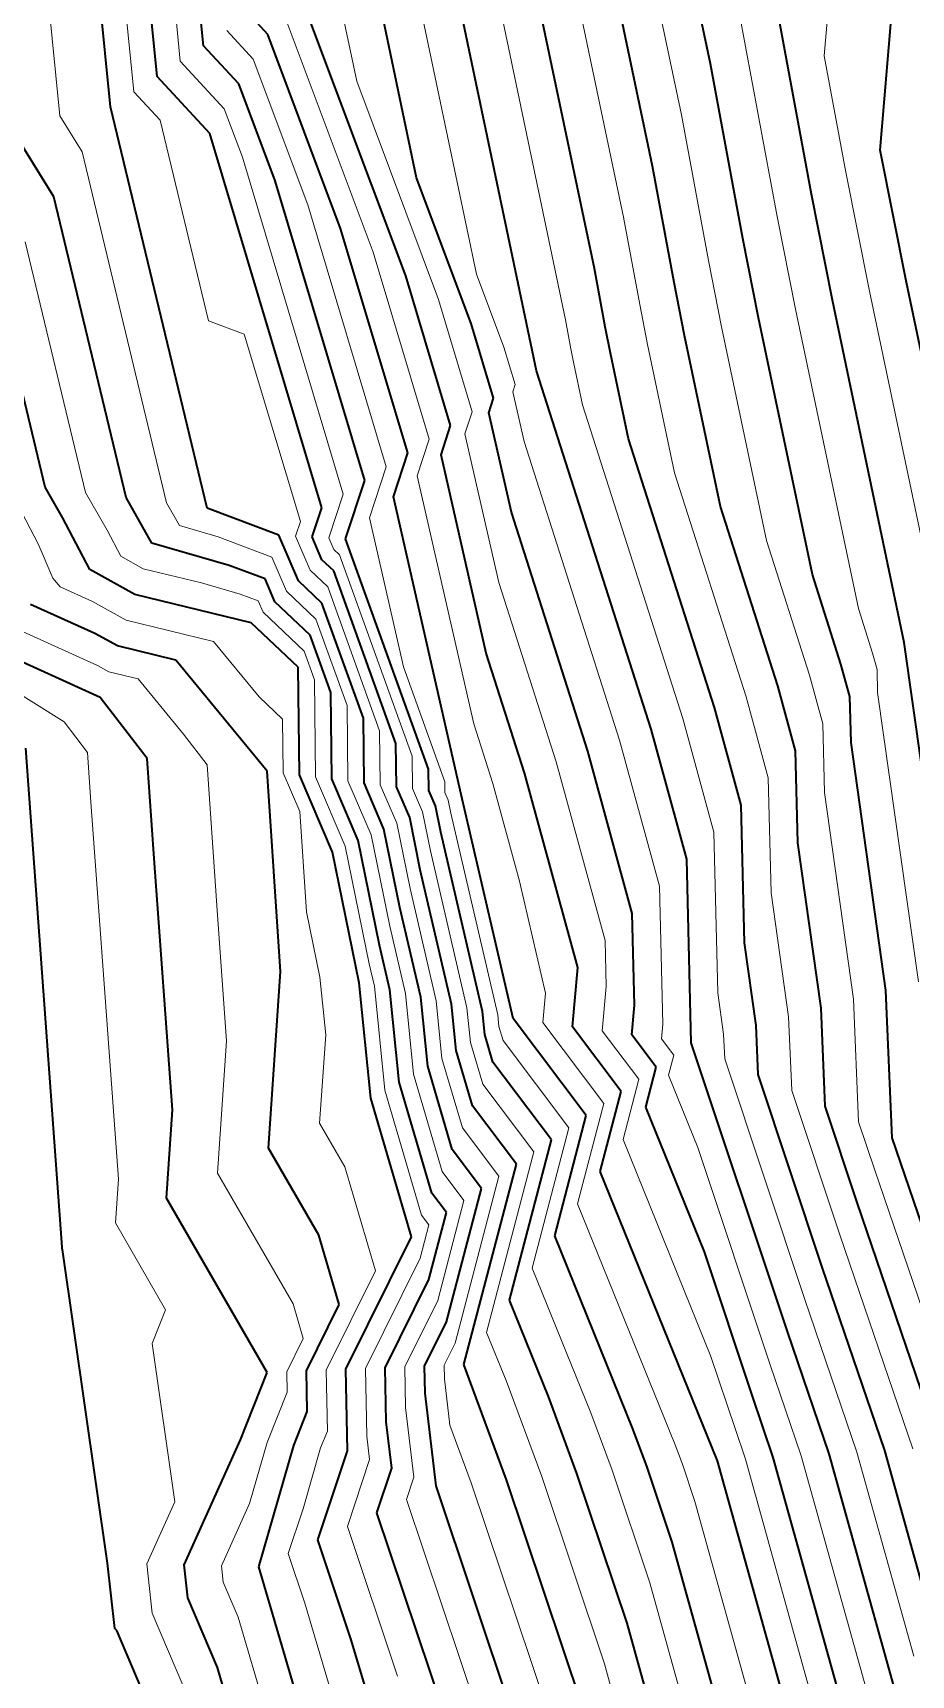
# Model space of a CAD drawing. Header units: millimetres. Extents: x -861324 to 439029, y -308065 to 694685.
# Drawn here: x -9258 to 10978, y 104252 to 142086 of the extents above; entities that cross this region are included whole.
import ezdxf

# ---------------------------------------------------------------- set-up
doc = ezdxf.new("R2010")
doc.units = ezdxf.units.MM
doc.layers.add('C-TOPO-MAJR', color=7, linetype='Continuous', lineweight=35)
doc.layers.add('C-TOPO-MINR', color=7, linetype='Continuous', lineweight=9)

msp = doc.modelspace()

# ---------------------------------------------------------------- linework, layer by layer
at = {"layer": 'C-TOPO-MAJR'}
for p, q in [((-7470, 140379), (-8230, 148056)), ((-6397, 141082), (-6967, 146840)), ((-5324, 141786), (-5704, 145624)), ((10266, 139384), (10644, 143903)), ((3682, 136658), (2254, 143463)), ((5016, 139016), (4064, 143553)), ((6351, 141375), (5874, 143643)), ((8683, 138367), (7685, 143733)), ((-664, 136486), (-3178, 143193)), ((-415, 138746), (-1367, 143283)), ((2348, 134299), (443, 143373)), ((-3846, 142051), (-4251, 142490)), ((-2170, 137580), (-3846, 142051)), ((-4514, 140909), (-5324, 141786)), ((7099, 137350), (6351, 141375)), ((-5182, 139767), (-6397, 141082)), ((-3676, 138674), (-4514, 140909)), ((-5245, 131138), (-7470, 140379)), ((-8778, 138309), (-9803, 139978)), ((-2601, 131146), (-5182, 139767)), ((10874, 136335), (10266, 139384)), ((5515, 136333), (5016, 139016)), ((-1611, 131777), (-3676, 138674)), ((842, 135393), (-415, 138746)), ((-7109, 131379), (-8778, 138309)), ((9169, 135928), (8683, 138367)), ((-621, 132407), (-2170, 137580)), ((7464, 135521), (7099, 137350)), ((3931, 135316), (3682, 136658)), ((-8973, 131619), (-10085, 136240)), ((368, 133038), (-664, 136486)), ((5758, 135114), (5515, 136333)), ((11699, 132392), (10874, 136335)), ((10820, 128042), (9169, 135928)), ((8702, 129606), (7464, 135521)), ((1358, 133669), (842, 135393)), ((4053, 134706), (3931, 135316)), ((6584, 131171), (5758, 135114)), ((4466, 132735), (4053, 134706)), ((4985, 126041), (2348, 134299)), ((1248, 133332), (1358, 133669)), ((1768, 131046), (1248, 133332)), ((148, 132364), (368, 133038)), ((6444, 126541), (4466, 132735)), ((-952, 131396), (-621, 132407)), ((1189, 127793), (148, 132364)), ((-2052, 130429), (-1611, 131777)), ((-8577, 130922), (-8973, 131619)), ((-6515, 130332), (-7109, 131379)), ((610, 124540), (-952, 131396)), ((-7948, 129723), (-8577, 130922)), ((-3590, 130516), (-5245, 131138)), ((-2821, 130472), (-2601, 131146)), ((3527, 125541), (1768, 131046)), ((7903, 127041), (6584, 131171)), ((-4736, 129817), (-6515, 130332)), ((-3139, 129462), (-3590, 130516)), ((-2596, 129946), (-2821, 130472)), ((-141, 125127), (-2052, 130429)), ((-3909, 129506), (-4736, 129817)), ((-2325, 129690), (-2596, 129946)), ((-6911, 129147), (-7948, 129723)), ((-3683, 128979), (-3909, 129506)), ((-2599, 128951), (-3139, 129462)), ((-892, 125713), (-2325, 129690)), ((9361, 127542), (8702, 129606)), ((-4227, 128496), (-6911, 129147)), ((-7826, 128250), (-9310, 128920)), ((-2872, 128212), (-3683, 128979)), ((-1643, 126300), (-2599, 128951)), ((-3145, 127473), (-4227, 128496)), ((-7704, 126777), (-10671, 128117)), ((-7308, 127962), (-7826, 128250)), ((-5966, 127637), (-7308, 127962)), ((-2394, 126887), (-2872, 128212)), ((11894, 120426), (10820, 128042)), ((-3863, 125080), (-5966, 127637)), ((2068, 125040), (1189, 127793)), ((9566, 126794), (9361, 127542)), ((-3118, 124990), (-3145, 127473)), ((-6622, 125367), (-7704, 126777)), ((-2372, 124900), (-2394, 126887)), ((8313, 125546), (7903, 127041)), ((9592, 125736), (9566, 126794)), ((7059, 124297), (6444, 126541)), ((-1627, 124810), (-1643, 126300)), ((5806, 123049), (4985, 126041)), ((-881, 124720), (-892, 125713)), ((10398, 120024), (9592, 125736)), ((-8580, 114111), (-9422, 125610)), ((-6465, 123064), (-6622, 125367)), ((4552, 121801), (3527, 125541)), ((8365, 123429), (8313, 125546)), ((-3549, 120462), (-3863, 125080)), ((-2355, 123214), (-3118, 124990)), ((-1762, 123479), (-2372, 124900)), ((-136, 124630), (-141, 125127)), ((3299, 120553), (2068, 125040)), ((-1169, 123744), (-1627, 124810)), ((-576, 124009), (-881, 124720)), ((17, 124275), (-136, 124630)), ((1810, 119377), (610, 124540)), ((139, 123673), (17, 124275)), ((7137, 121123), (7059, 124297)), ((-801, 121938), (-1169, 123744)), ((-331, 122805), (-576, 124009)), ((-1271, 121071), (-1762, 123479)), ((1099, 119542), (139, 123673)), ((8902, 119621), (8365, 123429)), ((-6041, 117273), (-6465, 123064)), ((-1742, 120203), (-2355, 123214)), ((5910, 118816), (5806, 123049)), ((389, 119708), (-331, 122805)), ((-321, 119873), (-801, 121938)), ((4604, 119685), (4552, 121801)), ((7406, 119219), (7137, 121123)), ((-1031, 120038), (-1271, 121071)), ((-3826, 116394), (-3549, 120462)), ((3176, 119190), (3299, 120553)), ((-1473, 117545), (-1742, 120203)), ((-817, 117911), (-1031, 120038)), ((10540, 116631), (10398, 120024)), ((-160, 118278), (-321, 119873)), ((496, 118644), (389, 119708)), ((4543, 119003), (4604, 119685)), ((8997, 117359), (8902, 119621)), ((1153, 119011), (1099, 119542)), ((3493, 117141), (1810, 119377)), ((4299, 117699), (3176, 119190)), ((7453, 118088), (7406, 119219)), ((1341, 118372), (1153, 119011)), ((5104, 118258), (4543, 119003)), ((8126, 112165), (5910, 118816)), ((872, 117366), (496, 118644)), ((403, 116361), (-160, 118278)), ((2688, 116583), (1341, 118372)), ((4863, 117335), (5104, 118258)), ((8931, 113654), (7453, 118088)), ((-65, 115355), (-817, 117911)), ((3815, 115853), (4299, 117699)), ((-534, 114349), (-1473, 117545)), ((1883, 116024), (872, 117366)), ((6214, 114002), (4863, 117335)), ((9735, 115142), (8997, 117359)), ((-6179, 115244), (-6041, 117273)), ((2768, 114372), (3493, 117141)), ((1721, 112890), (2688, 116583)), ((12941, 109589), (10540, 116631)), ((-2666, 114385), (-3826, 116394)), ((1077, 115466), (403, 116361)), ((673, 111408), (1883, 116024)), ((6517, 109188), (3815, 115853)), ((271, 112389), (1077, 115466)), ((-3859, 111224), (-6179, 115244)), ((272, 114908), (-65, 115355)), ((11656, 109509), (9735, 115142)), ((-132, 113369), (272, 114908)), ((-2197, 112787), (-2666, 114385)), ((-2046, 111298), (-534, 114349)), ((4569, 109928), (2768, 114372)), ((-8585, 114076), (-8580, 114111)), ((-8572, 114057), (-8585, 114076)), ((-7536, 106832), (-8572, 114057)), ((7322, 110676), (6214, 114002)), ((10372, 109428), (8931, 113654)), ((-1140, 111335), (-132, 113369)), ((-2953, 111261), (-2197, 112787)), ((2621, 110668), (1721, 112890)), ((-233, 111372), (271, 112389)), ((9087, 109348), (8126, 112165)), ((-2935, 110324), (-2953, 111261)), ((-2011, 109423), (-2046, 111298)), ((-1116, 110085), (-1140, 111335)), ((-221, 110747), (-233, 111372)), ((1654, 108754), (673, 111408)), ((-4477, 109670), (-3859, 111224)), ((33, 108610), (-221, 110747)), ((3275, 108899), (2621, 110668)), ((7802, 109268), (7322, 110676)), ((-3244, 109546), (-2935, 110324)), ((-989, 109017), (-1116, 110085)), ((4896, 109043), (4569, 109928)), ((-5772, 106793), (-4477, 109670)), ((-4055, 106748), (-3244, 109546)), ((-2693, 107368), (-2011, 109423)), ((10583, 103976), (9087, 109348)), ((11494, 105399), (10372, 109428)), ((-1330, 107989), (-989, 109017)), ((5475, 107317), (4896, 109043)), ((8762, 101129), (6517, 109188)), ((9673, 102552), (7802, 109268)), ((2347, 101705), (33, 108610)), ((3390, 103575), (1654, 108754)), ((4432, 105446), (3275, 108899)), ((213, 103386), (-1330, 107989)), ((-1921, 105067), (-2693, 107368)), ((7158, 101273), (5475, 107317)), ((-7372, 105324), (-7536, 106832)), ((-5689, 106034), (-5772, 106793)), ((-2637, 101957), (-4055, 106748)), ((-5006, 104431), (-5689, 106034)), ((-7324, 105283), (-7372, 105324)), ((-5968, 102100), (-7324, 105283)), ((5555, 101417), (4432, 105446)), ((-976, 101873), (-1921, 105067)), ((-4299, 102041), (-5006, 104431))]:
    msp.add_line(p, q, dxfattribs=at)
at = {"layer": 'C-TOPO-MINR'}
for p, q in [((-6934, 140731), (-7598, 147448)), ((-5860, 141434), (-6335, 146232)), ((-8637, 140178), (-9206, 145936)), ((8976, 141559), (9164, 143818)), ((3015, 135478), (1348, 143418)), ((4349, 137837), (3159, 143508)), ((5683, 140196), (4969, 143598)), ((-1796, 140970), (-2272, 143238)), ((966, 136523), (-462, 143328)), ((-1417, 137033), (-3512, 142622)), ((7891, 137859), (7018, 142554)), ((-4180, 141480), (-4787, 142138)), ((9475, 138876), (8976, 141559)), ((-4848, 140338), (-5860, 141434)), ((-2923, 138127), (-4180, 141480)), ((89, 135940), (-1796, 140970)), ((-6326, 140073), (-6934, 140731)), ((-8124, 139344), (-8637, 140178)), ((-5213, 135453), (-6326, 140073)), ((-4429, 139221), (-4848, 140338)), ((6307, 136842), (5683, 140196)), ((-6177, 131258), (-8124, 139344)), ((-2106, 131462), (-4429, 139221)), ((10021, 136132), (9475, 138876)), ((-1116, 132092), (-2923, 138127)), ((4723, 135825), (4349, 137837)), ((8316, 135724), (7891, 137859)), ((-8041, 131499), (-9431, 137274)), ((-126, 132723), (-1417, 137033)), ((6611, 135317), (6307, 136842)), ((1595, 134846), (966, 136523)), ((863, 133353), (89, 135940)), ((11260, 130217), (10021, 136132)), ((-4386, 135142), (-5213, 135453)), ((3140, 134808), (3015, 135478)), ((4906, 134910), (4723, 135825)), ((9761, 128824), (8316, 135724)), ((-3095, 130831), (-4386, 135142)), ((7643, 130388), (6611, 135317)), ((1853, 133984), (1595, 134846)), ((3200, 134503), (3140, 134808)), ((5525, 131953), (4906, 134910)), ((3407, 133517), (3200, 134503)), ((1798, 133815), (1853, 133984)), ((2058, 132673), (1798, 133815)), ((698, 132848), (863, 133353)), ((5715, 126291), (3407, 133517)), ((1479, 129420), (698, 132848)), ((-402, 131880), (-126, 132723)), ((4256, 125791), (2058, 132673)), ((-1502, 130913), (-1116, 132092)), ((899, 126166), (-402, 131880)), ((7173, 126791), (5525, 131953)), ((-7546, 130627), (-8041, 131499)), ((-2437, 130451), (-2106, 131462)), ((-9136, 130317), (-9607, 131216)), ((-5880, 130735), (-6177, 131258)), ((-721, 127484), (-1502, 130913)), ((-7231, 130027), (-7546, 130627)), ((-4991, 130478), (-5880, 130735)), ((-3206, 130494), (-3095, 130831)), ((-8795, 129522), (-9136, 130317)), ((-3749, 130011), (-4991, 130478)), ((-2868, 129704), (-3206, 130494)), ((-2324, 130187), (-2437, 130451)), ((-2189, 130059), (-2324, 130187)), ((8632, 127292), (7643, 130388)), ((-6713, 129740), (-7231, 130027)), ((-3411, 129221), (-3749, 130011)), ((-517, 125420), (-2189, 130059)), ((-8629, 129321), (-8795, 129522)), ((-5371, 129414), (-6713, 129740)), ((-4481, 129157), (-5371, 129414)), ((-2462, 129320), (-2868, 129704)), ((2797, 125290), (1479, 129420)), ((-7887, 128986), (-8629, 129321)), ((-4068, 129001), (-4481, 129157)), ((-2735, 128582), (-3411, 129221)), ((-1268, 126007), (-2462, 129320)), ((-7110, 128554), (-7887, 128986)), ((-3955, 128738), (-4068, 129001)), ((-3009, 127843), (-3955, 128738)), ((10090, 127792), (9761, 128824)), ((-7765, 127513), (-9990, 128518)), ((-5096, 128066), (-7110, 128554)), ((-2019, 126593), (-2735, 128582)), ((-4045, 126788), (-5096, 128066)), ((-7506, 127369), (-7765, 127513)), ((-2770, 127180), (-3009, 127843)), ((10193, 127418), (10090, 127792)), ((-6835, 127207), (-7506, 127369)), ((-5784, 125928), (-6835, 127207)), ((-2745, 124945), (-2770, 127180)), ((234, 124833), (-721, 127484)), ((8940, 126170), (8632, 127292)), ((10206, 126889), (10193, 127418)), ((-8540, 126212), (-9876, 127049)), ((-3504, 126276), (-4045, 126788)), ((7686, 124922), (7173, 126791)), ((11146, 120225), (10206, 126889)), ((-1999, 124855), (-2019, 126593)), ((-8001, 125511), (-8540, 126212)), ((-3490, 125035), (-3504, 126276)), ((-1254, 124765), (-1268, 126007)), ((1339, 124790), (899, 126166)), ((6433, 123673), (5715, 126291)), ((8979, 124582), (8940, 126170)), ((-5243, 125223), (-5784, 125928)), ((5179, 122425), (4256, 125791)), ((-7923, 124365), (-8001, 125511)), ((-509, 124675), (-517, 125420)), ((3926, 121177), (2797, 125290)), ((-5007, 121763), (-5243, 125223)), ((-3109, 124147), (-3490, 125035)), ((-2059, 123346), (-2745, 124945)), ((-1466, 123612), (-1999, 124855)), ((7751, 122276), (7686, 124922)), ((-873, 123877), (-1254, 124765)), ((-280, 124142), (-509, 124675)), ((237, 124585), (234, 124833)), ((313, 124407), (237, 124585)), ((1954, 122546), (1339, 124790)), ((9650, 119822), (8979, 124582)), ((-7287, 115678), (-7923, 124365)), ((-2952, 121838), (-3109, 124147)), ((-96, 123239), (-280, 124142)), ((374, 124106), (313, 124407)), ((1454, 119460), (374, 124106)), ((-566, 122372), (-873, 123877)), ((-1507, 120637), (-2059, 123346)), ((-1036, 121504), (-1466, 123612)), ((6524, 119969), (6433, 123673)), ((744, 119625), (-96, 123239)), ((34, 119790), (-566, 122372)), ((2554, 119965), (1954, 122546)), ((5257, 119250), (5179, 122425)), ((8154, 119420), (7751, 122276)), ((-2645, 120333), (-2952, 121838)), ((-4795, 118868), (-5007, 121763)), ((-676, 119955), (-1036, 121504)), ((3952, 120119), (3926, 121177)), ((-2511, 119004), (-2645, 120333)), ((-1387, 120121), (-1507, 120637)), ((-1145, 117728), (-1387, 120121)), ((-488, 118095), (-676, 119955)), ((2493, 119284), (2554, 119965)), ((3860, 119097), (3952, 120119)), ((6658, 119017), (6524, 119969)), ((168, 118461), (34, 119790)), ((825, 118828), (744, 119625)), ((9768, 116995), (9650, 119822)), ((1481, 119194), (1454, 119460)), ((1575, 118874), (1481, 119194)), ((3896, 117420), (2493, 119284)), ((5227, 118910), (5257, 119250)), ((8225, 117723), (8154, 119420)), ((-5003, 115819), (-4795, 118868)), ((-2650, 116970), (-2511, 119004)), ((1107, 117869), (825, 118828)), ((3091, 116862), (1575, 118874)), ((4702, 117979), (3860, 119097)), ((5507, 118537), (5227, 118910)), ((6682, 118452), (6658, 119017)), ((638, 116863), (168, 118461)), ((5386, 118075), (5507, 118537)), ((8529, 112909), (6682, 118452)), ((169, 115858), (-488, 118095)), ((6062, 116409), (5386, 118075)), ((-300, 114852), (-1145, 117728)), ((2285, 116304), (1107, 117869)), ((4339, 116594), (4702, 117979)), ((9333, 114398), (8225, 117723)), ((3292, 115112), (3896, 117420)), ((-2070, 115965), (-2650, 116970)), ((10138, 115886), (9768, 116995)), ((1480, 115745), (638, 116863)), ((2244, 113631), (3091, 116862)), ((6365, 111595), (4339, 116594)), ((1197, 112149), (2285, 116304)), ((7724, 111421), (6062, 116409)), ((-3263, 112804), (-5003, 115819)), ((-1365, 113568), (-2070, 115965)), ((674, 115187), (169, 115858)), ((12299, 109549), (10138, 115886)), ((-7356, 114669), (-7287, 115678)), ((472, 111899), (1480, 115745)), ((70, 112879), (674, 115187)), ((5543, 109558), (3292, 115112)), ((-6201, 112668), (-7356, 114669)), ((-131, 114629), (-300, 114852)), ((-333, 113859), (-131, 114629)), ((11014, 109469), (9333, 114398)), ((-2500, 111279), (-1365, 113568)), ((-1593, 111316), (-333, 113859)), ((3595, 110298), (2244, 113631)), ((-3028, 112006), (-3263, 112804)), ((-686, 111353), (70, 112879)), ((9729, 109388), (8529, 112909)), ((-6509, 111895), (-6201, 112668)), ((-3406, 111243), (-3028, 112006)), ((1647, 111038), (1197, 112149)), ((-5986, 108247), (-6509, 111895)), ((220, 111390), (472, 111899)), ((-3397, 110774), (-3406, 111243)), ((-2473, 109873), (-2500, 111279)), ((-1563, 109754), (-1593, 111316)), ((-669, 110416), (-686, 111353)), ((226, 111078), (220, 111390)), ((6920, 109932), (6365, 111595)), ((8444, 109308), (7724, 111421)), ((353, 110009), (226, 111078)), ((2465, 108827), (1647, 111038)), ((-3860, 109608), (-3397, 110774)), ((-478, 108813), (-669, 110416)), ((4086, 108971), (3595, 110298)), ((-2627, 109485), (-2473, 109873)), ((-1500, 109220), (-1563, 109754)), ((844, 108682), (353, 110009)), ((7160, 109228), (6920, 109932)), ((-4266, 108209), (-3860, 109608)), ((-3033, 108085), (-2627, 109485)), ((5707, 109116), (5543, 109558)), ((11039, 104687), (9729, 109388)), ((-2011, 107679), (-1500, 109220)), ((4954, 106382), (4086, 108971)), ((5996, 108252), (5707, 109116)), ((9217, 101841), (7160, 109228)), ((10128, 103264), (8444, 109308)), ((-648, 108300), (-478, 108813)), ((2869, 102640), (844, 108682)), ((3911, 104511), (2465, 108827)), ((-6630, 106816), (-5986, 108247)), ((-4914, 106770), (-4266, 108209)), ((1280, 102545), (-648, 108300)), ((7960, 101201), (5996, 108252)), ((-3374, 107058), (-3033, 108085)), ((-854, 104226), (-2011, 107679)), ((-6506, 105677), (-6630, 106816)), ((-4872, 106391), (-4914, 106770)), ((-2988, 105907), (-3374, 107058)), ((-4531, 105589), (-4872, 106391)), ((6357, 101345), (4954, 106382)), ((-5482, 103272), (-6506, 105677)), ((-3468, 101999), (-4531, 105589)), ((-1807, 101915), (-2988, 105907)), ((4753, 101489), (3911, 104511))]:
    msp.add_line(p, q, dxfattribs=at)

doc.saveas('drawing.dxf')
